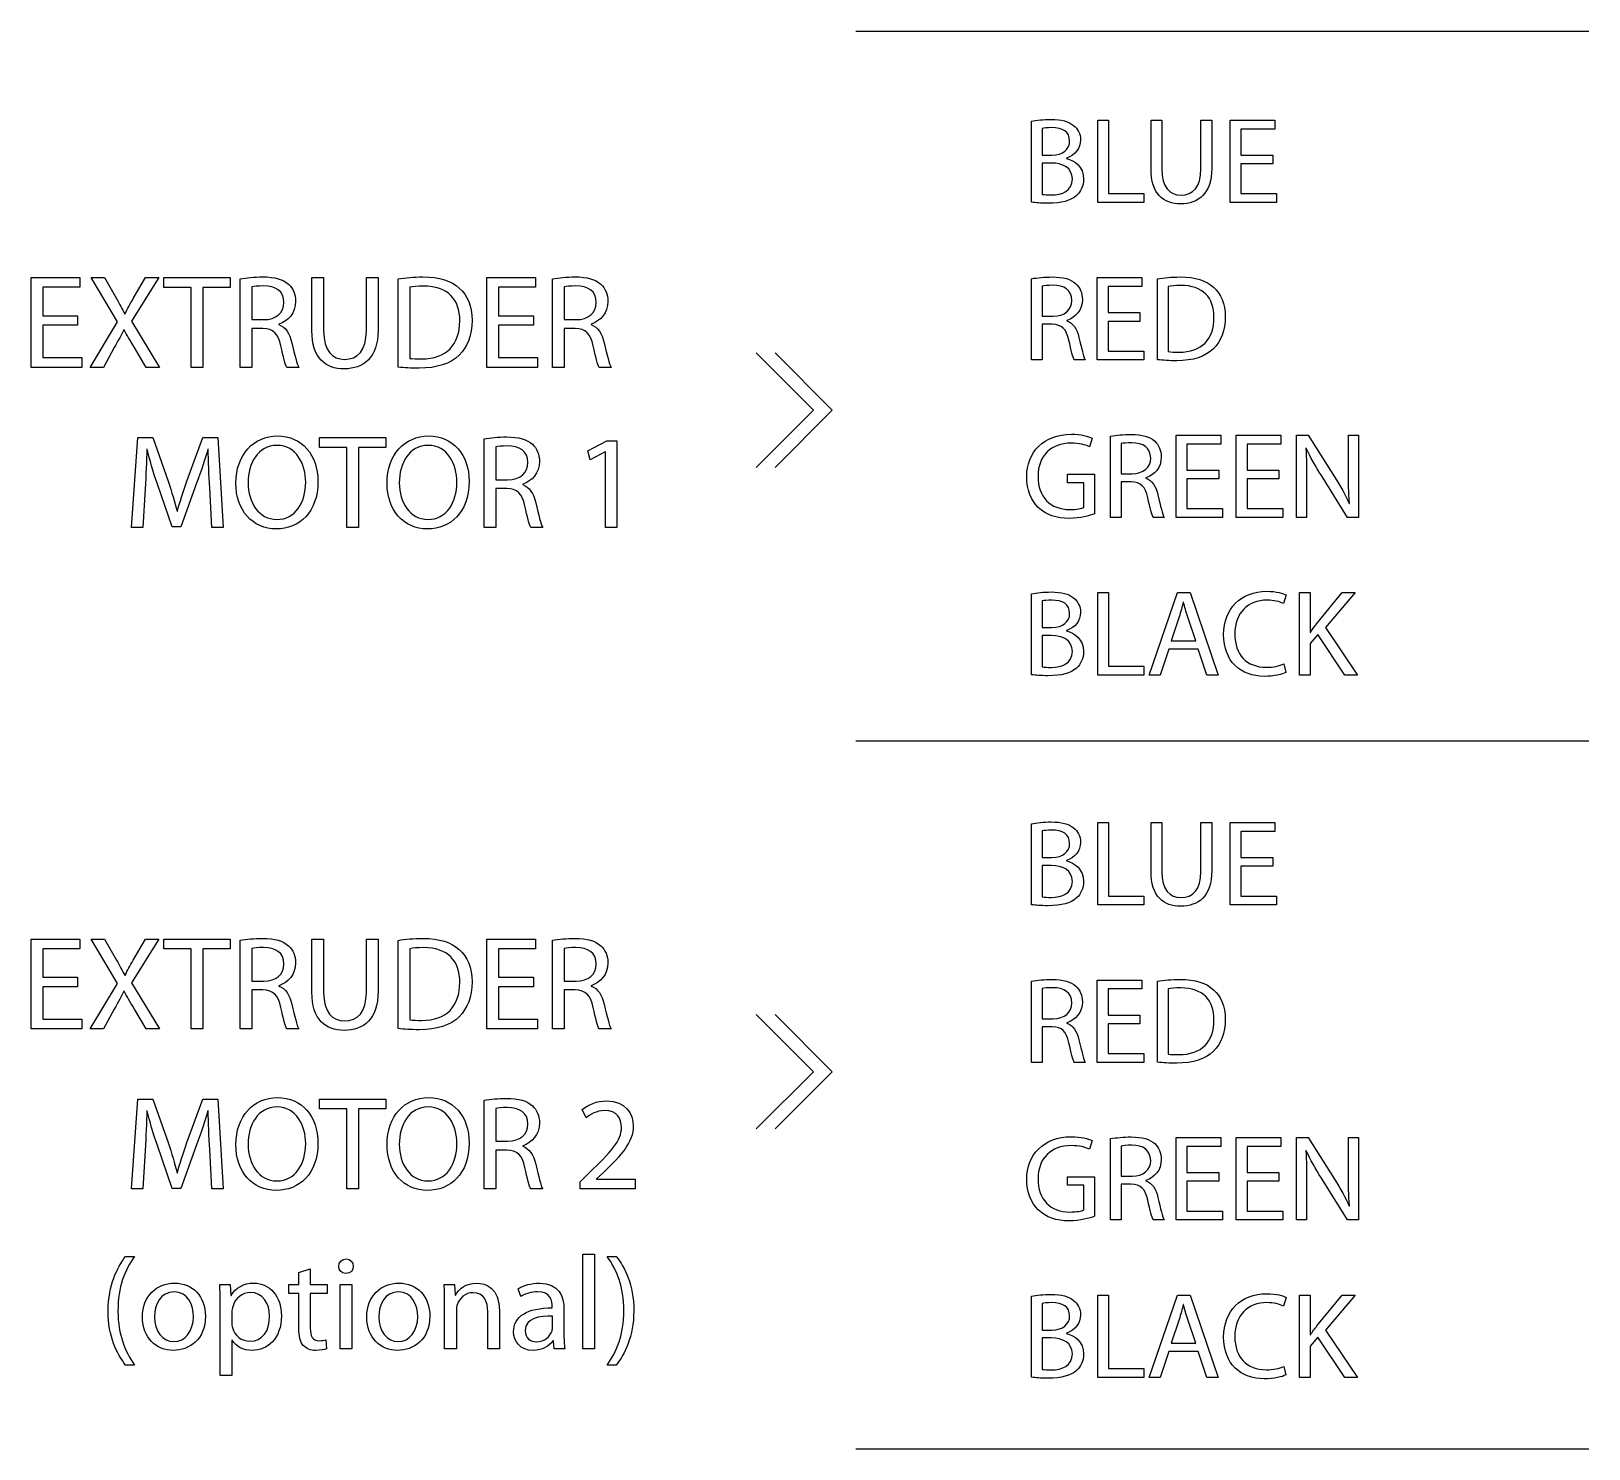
# Model space of a CAD drawing. Header units: millimetres. Extents: x -1200 to 608, y -610 to 472.
# Drawn here: x -326.63 to -277.16, y -267.86 to -222.86 of the extents above; entities that cross this region are included whole.
import ezdxf

# ---------------------------------------------------------------- set-up
doc = ezdxf.new("R2010")
doc.units = ezdxf.units.MM
doc.layers.add('TEXT', color=5, linetype='Continuous', true_color=0x0000ff)

msp = doc.modelspace()

# ---------------------------------------------------------------- linework, layer by layer
at = {"layer": 'TEXT', "color": 5, "true_color": 0x0000ff}
for points in [[(-300.445, -222.86), (-277.161, -222.86)], [(-294.857, -228.291), (-294.857, -225.721), (-294.857, -225.721)], [(-294.52, -225.946), (-294.52, -226.793), (-294.52, -226.793)], [(-292.758, -225.683), (-292.416, -225.683), (-292.416, -228.015), (-291.298, -228.015), (-291.298, -228.298), (-292.758, -228.298), (-292.758, -225.683), (-292.758, -225.683)], [(-291.066, -227.223), (-291.066, -225.683), (-290.725, -225.683), (-290.725, -225.683)], [(-290.725, -225.683), (-290.725, -227.235)], [(-289.479, -227.235), (-289.479, -225.683), (-289.137, -225.683), (-289.137, -227.212)], [(-287.201, -227.072), (-288.214, -227.072), (-288.214, -228.015), (-287.08, -228.015), (-287.08, -228.298), (-288.555, -228.298), (-288.555, -225.683), (-287.139, -225.683), (-287.139, -225.966), (-288.214, -225.966), (-288.214, -226.793), (-287.201, -226.793), (-287.201, -227.072), (-287.201, -227.072)], [(-294.52, -226.793), (-294.213, -226.793)], [(-294.24, -227.045), (-294.52, -227.045), (-294.52, -228.042), (-294.52, -228.042)], [(-293.747, -226.89), (-293.747, -226.901)], [(-325.156, -232.196), (-326.26, -232.196), (-326.26, -233.224), (-325.024, -233.224), (-325.024, -233.533), (-326.632, -233.533), (-326.632, -230.681), (-325.088, -230.681), (-325.088, -230.99), (-326.26, -230.99), (-326.26, -231.892), (-325.156, -231.892), (-325.156, -232.196), (-325.156, -232.196)], [(-323.995, -232.907), (-324.337, -233.533), (-324.76, -233.533), (-323.889, -232.09), (-324.727, -230.681), (-324.299, -230.681), (-323.923, -231.35)], [(-323.39, -231.35), (-323.004, -230.681), (-322.577, -230.681), (-323.445, -232.07), (-322.556, -233.533), (-322.984, -233.533), (-322.984, -233.533)], [(-321.553, -230.994), (-322.42, -230.994), (-322.42, -230.681), (-320.308, -230.681), (-320.308, -230.994), (-321.18, -230.994), (-321.18, -233.533), (-321.553, -233.533), (-321.553, -230.994), (-321.553, -230.994)], [(-319.275, -232.298), (-319.622, -232.298), (-319.622, -233.533), (-319.99, -233.533), (-319.99, -230.72), (-319.99, -230.72)], [(-319.622, -230.978), (-319.622, -232.018), (-319.622, -232.018)], [(-317.717, -232.361), (-317.717, -230.681), (-317.344, -230.681), (-317.344, -230.681)], [(-317.344, -230.681), (-317.344, -232.374)], [(-315.986, -232.374), (-315.986, -230.681), (-315.614, -230.681), (-315.614, -232.349)], [(-314.974, -233.525), (-314.974, -230.724), (-314.974, -230.724)], [(-314.606, -230.99), (-314.606, -233.246), (-314.606, -233.246)], [(-310.682, -232.196), (-311.786, -232.196), (-311.786, -233.224), (-310.551, -233.224), (-310.551, -233.533), (-312.159, -233.533), (-312.159, -230.681), (-310.614, -230.681), (-310.614, -230.99), (-311.786, -230.99), (-311.786, -231.892), (-310.682, -231.892), (-310.682, -232.196), (-310.682, -232.196)], [(-309.356, -232.298), (-309.703, -232.298), (-309.703, -233.533), (-310.072, -233.533), (-310.072, -230.72), (-310.072, -230.72)], [(-309.703, -230.978), (-309.703, -232.018), (-309.703, -232.018)], [(-294.202, -232.165), (-294.52, -232.165), (-294.52, -233.298), (-294.857, -233.298), (-294.857, -230.717), (-294.857, -230.717)], [(-294.52, -230.954), (-294.52, -231.909), (-294.52, -231.909)], [(-291.419, -232.072), (-292.432, -232.072), (-292.432, -233.015), (-291.298, -233.015), (-291.298, -233.298), (-292.773, -233.298), (-292.773, -230.683), (-291.357, -230.683), (-291.357, -230.966), (-292.432, -230.966), (-292.432, -231.792), (-291.419, -231.792), (-291.419, -232.072), (-291.419, -232.072)], [(-290.86, -233.29), (-290.86, -230.721), (-290.86, -230.721)], [(-290.523, -230.966), (-290.523, -233.034), (-290.523, -233.034)], [(-323.66, -231.833), (-323.648, -231.833)], [(-294.52, -231.909), (-294.174, -231.909)], [(-323.677, -232.34), (-323.686, -232.34)], [(-319.622, -232.018), (-319.246, -232.018)], [(-318.767, -232.162), (-318.767, -232.175)], [(-309.703, -232.018), (-309.326, -232.018)], [(-308.848, -232.162), (-308.848, -232.175)], [(-293.735, -232.04), (-293.735, -232.052)], [(-322.984, -233.533), (-323.352, -232.903)], [(-303.606, -233.074), (-301.789, -234.891), (-303.606, -236.708)], [(-303.005, -233.074), (-301.189, -234.891), (-303.005, -236.708)], [(-293.153, -233.298), (-293.503, -233.298)], [(-318.133, -233.533), (-318.514, -233.533)], [(-308.214, -233.533), (-308.594, -233.533)], [(-323.013, -237.391), (-323.089, -238.613), (-323.44, -238.613), (-323.241, -235.761), (-322.772, -235.761), (-322.285, -237.141)], [(-321.685, -237.141), (-321.177, -235.761), (-320.707, -235.761), (-320.529, -238.613), (-320.893, -238.613), (-320.961, -237.361), (-320.961, -237.361)], [(-316.608, -236.075), (-317.475, -236.075), (-317.475, -235.761), (-315.364, -235.761), (-315.364, -236.075), (-316.236, -236.075), (-316.236, -238.613), (-316.608, -238.613), (-316.608, -236.075), (-316.608, -236.075)], [(-311.529, -237.377), (-311.875, -237.377), (-311.875, -238.613), (-312.244, -238.613), (-312.244, -235.8), (-312.244, -235.8)], [(-308.392, -236.21), (-308.4, -236.21), (-308.878, -236.468), (-308.95, -236.185), (-308.349, -235.863), (-308.032, -235.863), (-308.032, -238.613), (-308.392, -238.613), (-308.392, -236.21), (-308.392, -236.21)], [(-292.94, -235.775), (-293.025, -236.051)], [(-291.694, -237.166), (-292.013, -237.166), (-292.013, -238.299), (-292.35, -238.299), (-292.35, -235.717), (-292.35, -235.717)], [(-292.013, -235.954), (-292.013, -236.909), (-292.013, -236.909)], [(-288.912, -237.072), (-289.925, -237.072), (-289.925, -238.015), (-288.792, -238.015), (-288.792, -238.299), (-290.267, -238.299), (-290.267, -235.683), (-288.85, -235.683), (-288.85, -235.966), (-289.925, -235.966), (-289.925, -236.793), (-288.912, -236.793), (-288.912, -237.072), (-288.912, -237.072)], [(-287.003, -237.072), (-288.016, -237.072), (-288.016, -238.015), (-286.882, -238.015), (-286.882, -238.299), (-288.357, -238.299), (-288.357, -235.683), (-286.941, -235.683), (-286.941, -235.966), (-288.016, -235.966), (-288.016, -236.793), (-287.003, -236.793), (-287.003, -237.072), (-287.003, -237.072)], [(-286.444, -238.298), (-286.444, -235.682), (-286.072, -235.682), (-285.237, -237.006)], [(-284.799, -236.777), (-284.799, -235.682), (-284.48, -235.682), (-284.48, -238.298), (-284.822, -238.298), (-285.653, -236.97)], [(-322.95, -236.13), (-322.958, -236.13)], [(-321.008, -236.13), (-321.016, -236.13)], [(-311.875, -236.058), (-311.875, -237.098), (-311.875, -237.098)], [(-286.138, -236.097), (-286.149, -236.101)], [(-293.196, -237.976), (-293.196, -237.196), (-293.723, -237.196), (-293.723, -236.924), (-292.862, -236.924), (-292.862, -238.182), (-292.862, -238.182)], [(-292.013, -236.909), (-291.667, -236.909)], [(-321.376, -237.213), (-321.879, -238.596), (-322.158, -238.596), (-322.624, -237.239)], [(-311.875, -237.098), (-311.499, -237.098)], [(-311.021, -237.242), (-311.021, -237.255)], [(-291.229, -237.041), (-291.229, -237.053)], [(-286.126, -237.18), (-286.126, -238.298), (-286.444, -238.298), (-286.444, -238.298)], [(-284.771, -237.856), (-284.76, -237.852)], [(-321.998, -238.101), (-321.989, -238.101)], [(-290.646, -238.299), (-290.996, -238.299)], [(-310.386, -238.613), (-310.767, -238.613)], [(-294.857, -243.29), (-294.857, -240.722), (-294.857, -240.722)], [(-292.758, -240.683), (-292.416, -240.683), (-292.416, -243.015), (-291.298, -243.015), (-291.298, -243.299), (-292.758, -243.299), (-292.758, -240.683), (-292.758, -240.683)], [(-290.499, -242.476), (-290.771, -243.299), (-291.12, -243.299), (-290.228, -240.683), (-289.824, -240.683), (-288.932, -243.299), (-289.293, -243.299), (-289.572, -242.476), (-290.499, -242.476), (-290.499, -242.476)], [(-286.774, -240.756), (-286.859, -241.032)], [(-286.355, -240.683), (-286.017, -240.683), (-286.017, -241.944), (-286.006, -241.944)], [(-285.8, -241.664), (-285, -240.683), (-284.581, -240.683), (-285.528, -241.793), (-284.508, -243.299), (-284.908, -243.299), (-285.765, -242.014), (-286.017, -242.301), (-286.017, -243.299), (-286.355, -243.299), (-286.355, -240.683), (-286.355, -240.683)], [(-294.52, -240.947), (-294.52, -241.793), (-294.52, -241.793)], [(-290.034, -240.981), (-290.042, -240.981)], [(-294.52, -241.793), (-294.213, -241.793)], [(-293.747, -241.89), (-293.747, -241.901)], [(-290.174, -241.455), (-290.43, -242.212), (-289.638, -242.212), (-289.638, -242.212)], [(-289.638, -242.212), (-289.898, -241.459)], [(-294.24, -242.045), (-294.52, -242.045), (-294.52, -243.042), (-294.52, -243.042)], [(-286.847, -242.945), (-286.782, -243.217), (-286.782, -243.217)], [(-300.445, -245.391), (-277.161, -245.391)], [(-294.857, -250.59), (-294.857, -248.021), (-294.857, -248.021)], [(-294.52, -248.246), (-294.52, -249.092), (-294.52, -249.092)], [(-292.758, -247.982), (-292.416, -247.982), (-292.416, -250.315), (-291.298, -250.315), (-291.298, -250.598), (-292.758, -250.598), (-292.758, -247.982), (-292.758, -247.982)], [(-291.066, -249.523), (-291.066, -247.982), (-290.725, -247.982), (-290.725, -247.982)], [(-290.725, -247.982), (-290.725, -249.535)], [(-289.479, -249.535), (-289.479, -247.982), (-289.137, -247.982), (-289.137, -249.512)], [(-287.201, -249.372), (-288.214, -249.372), (-288.214, -250.315), (-287.08, -250.315), (-287.08, -250.598), (-288.555, -250.598), (-288.555, -247.982), (-287.139, -247.982), (-287.139, -248.266), (-288.214, -248.266), (-288.214, -249.092), (-287.201, -249.092), (-287.201, -249.372), (-287.201, -249.372)], [(-294.52, -249.092), (-294.213, -249.092)], [(-293.747, -249.19), (-293.747, -249.201)], [(-294.24, -249.344), (-294.52, -249.344), (-294.52, -250.342), (-294.52, -250.342)], [(-325.156, -253.196), (-326.26, -253.196), (-326.26, -254.224), (-325.024, -254.224), (-325.024, -254.533), (-326.632, -254.533), (-326.632, -251.681), (-325.088, -251.681), (-325.088, -251.99), (-326.26, -251.99), (-326.26, -252.892), (-325.156, -252.892), (-325.156, -253.196), (-325.156, -253.196)], [(-323.995, -253.907), (-324.337, -254.533), (-324.76, -254.533), (-323.889, -253.09), (-324.727, -251.681), (-324.299, -251.681), (-323.923, -252.35)], [(-323.39, -252.35), (-323.004, -251.681), (-322.577, -251.681), (-323.445, -253.069), (-322.556, -254.533), (-322.984, -254.533), (-322.984, -254.533)], [(-321.553, -251.995), (-322.42, -251.995), (-322.42, -251.681), (-320.308, -251.681), (-320.308, -251.995), (-321.18, -251.995), (-321.18, -254.533), (-321.553, -254.533), (-321.553, -251.995), (-321.553, -251.995)], [(-319.275, -253.297), (-319.622, -253.297), (-319.622, -254.533), (-319.99, -254.533), (-319.99, -251.719), (-319.99, -251.719)], [(-317.717, -253.361), (-317.717, -251.681), (-317.344, -251.681), (-317.344, -251.681)], [(-317.344, -251.681), (-317.344, -253.374)], [(-315.986, -253.374), (-315.986, -251.681), (-315.614, -251.681), (-315.614, -253.348)], [(-314.974, -254.525), (-314.974, -251.724), (-314.974, -251.724)], [(-310.682, -253.196), (-311.786, -253.196), (-311.786, -254.224), (-310.551, -254.224), (-310.551, -254.533), (-312.159, -254.533), (-312.159, -251.681), (-310.614, -251.681), (-310.614, -251.99), (-311.786, -251.99), (-311.786, -252.892), (-310.682, -252.892), (-310.682, -253.196), (-310.682, -253.196)], [(-309.356, -253.297), (-309.703, -253.297), (-309.703, -254.533), (-310.072, -254.533), (-310.072, -251.719), (-310.072, -251.719)], [(-319.622, -251.978), (-319.622, -253.018), (-319.622, -253.018)], [(-314.606, -251.99), (-314.606, -254.246), (-314.606, -254.246)], [(-309.703, -251.978), (-309.703, -253.018), (-309.703, -253.018)], [(-323.66, -252.832), (-323.648, -252.832)], [(-319.622, -253.018), (-319.246, -253.018)], [(-318.767, -253.162), (-318.767, -253.175)], [(-309.703, -253.018), (-309.326, -253.018)], [(-308.848, -253.162), (-308.848, -253.175)], [(-294.202, -254.465), (-294.52, -254.465), (-294.52, -255.599), (-294.857, -255.599), (-294.857, -253.017), (-294.857, -253.017)], [(-294.52, -253.254), (-294.52, -254.209), (-294.52, -254.209)], [(-291.419, -254.372), (-292.432, -254.372), (-292.432, -255.315), (-291.298, -255.315), (-291.298, -255.598), (-292.773, -255.598), (-292.773, -252.982), (-291.357, -252.982), (-291.357, -253.266), (-292.432, -253.266), (-292.432, -254.092), (-291.419, -254.092), (-291.419, -254.372), (-291.419, -254.372)], [(-290.86, -255.59), (-290.86, -253.021), (-290.86, -253.021)], [(-290.523, -253.266), (-290.523, -255.334), (-290.523, -255.334)], [(-323.677, -253.34), (-323.686, -253.34)], [(-322.984, -254.533), (-323.352, -253.903)], [(-303.606, -254.074), (-301.789, -255.891), (-303.606, -257.707)], [(-303.005, -254.074), (-301.189, -255.891), (-303.005, -257.707)], [(-294.52, -254.209), (-294.174, -254.209)], [(-318.133, -254.533), (-318.514, -254.533)], [(-308.214, -254.533), (-308.594, -254.533)], [(-293.735, -254.341), (-293.735, -254.352)], [(-293.153, -255.598), (-293.503, -255.598)], [(-323.013, -258.391), (-323.089, -259.613), (-323.44, -259.613), (-323.241, -256.762), (-322.772, -256.762), (-322.285, -258.141)], [(-322.95, -257.13), (-322.958, -257.13)], [(-321.685, -258.141), (-321.177, -256.762), (-320.707, -256.762), (-320.529, -259.613), (-320.893, -259.613), (-320.961, -258.361), (-320.961, -258.361)], [(-321.008, -257.13), (-321.016, -257.13)], [(-316.608, -257.075), (-317.475, -257.075), (-317.475, -256.762), (-315.364, -256.762), (-315.364, -257.075), (-316.236, -257.075), (-316.236, -259.613), (-316.608, -259.613), (-316.608, -257.075), (-316.608, -257.075)], [(-311.529, -258.378), (-311.875, -258.378), (-311.875, -259.613), (-312.244, -259.613), (-312.244, -256.8), (-312.244, -256.8)], [(-311.875, -257.058), (-311.875, -258.098), (-311.875, -258.098)], [(-309.009, -257.358), (-309.128, -257.096)], [(-321.376, -258.213), (-321.879, -259.597), (-322.158, -259.597), (-322.624, -258.238)], [(-311.875, -258.098), (-311.499, -258.098)], [(-292.94, -258.076), (-293.025, -258.352)], [(-291.694, -259.465), (-292.013, -259.465), (-292.013, -260.599), (-292.35, -260.599), (-292.35, -258.017), (-292.35, -258.017)], [(-288.912, -259.372), (-289.925, -259.372), (-289.925, -260.315), (-288.792, -260.315), (-288.792, -260.598), (-290.267, -260.598), (-290.267, -257.983), (-288.85, -257.983), (-288.85, -258.266), (-289.925, -258.266), (-289.925, -259.092), (-288.912, -259.092), (-288.912, -259.372), (-288.912, -259.372)], [(-287.003, -259.372), (-288.016, -259.372), (-288.016, -260.315), (-286.882, -260.315), (-286.882, -260.598), (-288.357, -260.598), (-288.357, -257.983), (-286.941, -257.983), (-286.941, -258.266), (-288.016, -258.266), (-288.016, -259.092), (-287.003, -259.092), (-287.003, -259.372), (-287.003, -259.372)], [(-286.444, -260.598), (-286.444, -257.982), (-286.072, -257.982), (-285.237, -259.306)], [(-284.799, -259.077), (-284.799, -257.982), (-284.48, -257.982), (-284.48, -260.598), (-284.822, -260.598), (-285.653, -259.271)], [(-311.021, -258.243), (-311.021, -258.255)], [(-292.013, -258.254), (-292.013, -259.209), (-292.013, -259.209)], [(-286.138, -258.397), (-286.149, -258.401)], [(-321.998, -259.101), (-321.989, -259.101)], [(-308.459, -259.093), (-308.675, -259.296), (-308.675, -259.304), (-307.444, -259.304), (-307.444, -259.613), (-309.199, -259.613), (-309.199, -259.613)], [(-309.199, -259.613), (-309.199, -259.385), (-308.908, -259.101)], [(-293.196, -260.276), (-293.196, -259.496), (-293.723, -259.496), (-293.723, -259.224), (-292.862, -259.224), (-292.862, -260.482), (-292.862, -260.482)], [(-292.013, -259.209), (-291.667, -259.209)], [(-310.386, -259.613), (-310.767, -259.613)], [(-291.229, -259.341), (-291.229, -259.352)], [(-286.126, -259.48), (-286.126, -260.598), (-286.444, -260.598), (-286.444, -260.598)], [(-284.771, -260.156), (-284.76, -260.151)], [(-290.646, -260.598), (-290.996, -260.598)], [(-309.11, -261.689), (-308.738, -261.689), (-308.738, -264.693), (-309.11, -264.693), (-309.11, -261.689), (-309.11, -261.689)], [(-323.635, -261.757), (-323.348, -261.757), (-323.348, -261.757)], [(-318.132, -264.046), (-318.132, -262.929), (-318.449, -262.929), (-318.449, -262.645), (-318.132, -262.645), (-318.132, -262.265), (-317.768, -262.154), (-317.768, -262.154)], [(-317.768, -262.154), (-317.768, -262.645), (-317.235, -262.645), (-317.235, -262.929), (-317.768, -262.929), (-317.768, -264.033)], [(-308.336, -261.757), (-308.048, -261.757)], [(-320.642, -262.645), (-320.312, -262.645), (-320.29, -262.997), (-320.282, -262.997)], [(-316.815, -262.645), (-316.443, -262.645), (-316.443, -264.693), (-316.815, -264.693), (-316.815, -262.645), (-316.815, -262.645)], [(-313.517, -262.645), (-313.188, -262.645), (-313.166, -262.983), (-313.158, -262.983)], [(-311.083, -263.03), (-311.168, -262.781)], [(-294.857, -265.59), (-294.857, -263.021), (-294.857, -263.021)], [(-292.758, -262.982), (-292.416, -262.982), (-292.416, -265.315), (-291.298, -265.315), (-291.298, -265.598), (-292.758, -265.598), (-292.758, -262.982), (-292.758, -262.982)], [(-290.499, -264.775), (-290.771, -265.598), (-291.12, -265.598), (-290.228, -262.982), (-289.824, -262.982), (-288.932, -265.598), (-289.293, -265.598), (-289.572, -264.775), (-290.499, -264.775), (-290.499, -264.775)], [(-286.774, -263.056), (-286.859, -263.332)], [(-286.355, -262.982), (-286.017, -262.982), (-286.017, -264.244), (-286.006, -264.244)], [(-285.8, -263.964), (-285, -262.982), (-284.581, -262.982), (-285.528, -264.092), (-284.508, -265.598), (-284.908, -265.598), (-285.765, -264.314), (-286.017, -264.601), (-286.017, -265.598), (-286.355, -265.598), (-286.355, -262.982), (-286.355, -262.982)], [(-320.248, -264.418), (-320.257, -264.418), (-320.257, -265.531), (-320.625, -265.531), (-320.625, -263.314), (-320.625, -263.314)], [(-320.257, -263.504), (-320.257, -263.86), (-320.257, -263.86)], [(-313.128, -263.462), (-313.128, -264.693), (-313.501, -264.693), (-313.501, -263.199), (-313.501, -263.199)], [(-311.757, -263.474), (-311.757, -264.693), (-312.13, -264.693), (-312.13, -263.512)], [(-310.08, -263.39), (-310.08, -263.348)], [(-310.072, -264.003), (-310.072, -263.648), (-310.072, -263.648)], [(-309.712, -263.437), (-309.712, -264.202), (-309.712, -264.202)], [(-294.52, -263.246), (-294.52, -264.092), (-294.52, -264.092)], [(-290.034, -263.281), (-290.042, -263.281)], [(-294.52, -264.092), (-294.213, -264.092)], [(-290.174, -263.755), (-290.43, -264.511), (-289.638, -264.511), (-289.638, -264.511)], [(-289.638, -264.511), (-289.898, -263.759)], [(-317.273, -264.405), (-317.256, -264.689)], [(-309.683, -264.693), (-310.017, -264.693), (-310.047, -264.435), (-310.06, -264.435)], [(-294.24, -264.345), (-294.52, -264.345), (-294.52, -265.342), (-294.52, -265.342)], [(-293.747, -264.189), (-293.747, -264.201)], [(-323.348, -265.205), (-323.635, -265.205)], [(-308.048, -265.205), (-308.336, -265.205), (-308.336, -265.205)], [(-286.847, -265.245), (-286.782, -265.517), (-286.782, -265.517)], [(-300.445, -267.864), (-277.161, -267.864)]]:
    msp.add_lwpolyline(points, dxfattribs=at)
for points in [[(-294.857, -225.721), (-294.71, -225.686), (-294.473, -225.663), (-294.24, -225.663)], [(-294.221, -225.923), (-294.376, -225.923), (-294.465, -225.935), (-294.52, -225.946)], [(-294.24, -225.663), (-293.902, -225.663), (-293.685, -225.721), (-293.526, -225.853)], [(-293.65, -226.35), (-293.65, -226.047), (-293.879, -225.923), (-294.221, -225.923)], [(-293.526, -225.853), (-293.39, -225.955), (-293.305, -226.109), (-293.305, -226.315)], [(-294.213, -226.793), (-293.86, -226.793), (-293.65, -226.602), (-293.65, -226.35)], [(-293.305, -226.315), (-293.305, -226.572), (-293.475, -226.793), (-293.747, -226.89)], [(-293.565, -227.55), (-293.565, -227.196), (-293.871, -227.045), (-294.24, -227.045)], [(-293.747, -226.901), (-293.499, -226.959), (-293.208, -227.165), (-293.208, -227.553)], [(-294.236, -228.058), (-293.887, -228.058), (-293.565, -227.93), (-293.565, -227.55)], [(-293.208, -227.553), (-293.208, -227.778), (-293.297, -227.953), (-293.433, -228.077)], [(-290.127, -228.341), (-290.662, -228.341), (-291.066, -228.038), (-291.066, -227.223)], [(-290.725, -227.235), (-290.725, -227.817), (-290.465, -228.066), (-290.115, -228.066)], [(-289.137, -227.212), (-289.137, -228.015), (-289.56, -228.341), (-290.127, -228.341)], [(-290.115, -228.066), (-289.731, -228.066), (-289.479, -227.809), (-289.479, -227.235)], [(-294.52, -228.042), (-294.45, -228.054), (-294.357, -228.058), (-294.236, -228.058)], [(-294.333, -228.322), (-294.566, -228.322), (-294.745, -228.307), (-294.857, -228.291)], [(-293.433, -228.077), (-293.612, -228.244), (-293.907, -228.322), (-294.333, -228.322)], [(-319.99, -230.72), (-319.804, -230.686), (-319.533, -230.66), (-319.284, -230.66)], [(-319.258, -230.948), (-319.436, -230.948), (-319.559, -230.961), (-319.622, -230.978)], [(-319.284, -230.66), (-318.89, -230.66), (-318.632, -230.736), (-318.459, -230.893)], [(-318.602, -231.477), (-318.602, -231.109), (-318.869, -230.948), (-319.258, -230.948)], [(-318.459, -230.893), (-318.319, -231.02), (-318.234, -231.215), (-318.234, -231.439)], [(-314.974, -230.724), (-314.75, -230.686), (-314.483, -230.66), (-314.191, -230.66)], [(-314.174, -230.952), (-314.365, -230.952), (-314.508, -230.969), (-314.606, -230.99)], [(-314.191, -230.66), (-313.662, -230.66), (-313.285, -230.787), (-313.036, -231.016)], [(-313.019, -232.052), (-313.015, -231.379), (-313.396, -230.952), (-314.174, -230.952)], [(-313.036, -231.016), (-312.778, -231.248), (-312.63, -231.579), (-312.63, -232.04)], [(-310.072, -230.72), (-309.885, -230.686), (-309.614, -230.66), (-309.365, -230.66)], [(-309.34, -230.948), (-309.517, -230.948), (-309.64, -230.961), (-309.703, -230.978)], [(-309.365, -230.66), (-308.972, -230.66), (-308.713, -230.736), (-308.54, -230.893)], [(-308.683, -231.477), (-308.683, -231.109), (-308.95, -230.948), (-309.34, -230.948)], [(-308.54, -230.893), (-308.4, -231.02), (-308.315, -231.215), (-308.315, -231.439)], [(-294.857, -230.717), (-294.687, -230.686), (-294.438, -230.663), (-294.209, -230.663)], [(-294.186, -230.927), (-294.349, -230.927), (-294.461, -230.939), (-294.52, -230.954)], [(-294.209, -230.663), (-293.848, -230.663), (-293.612, -230.733), (-293.453, -230.876)], [(-293.584, -231.412), (-293.584, -231.074), (-293.829, -230.927), (-294.186, -230.927)], [(-293.453, -230.876), (-293.324, -230.993), (-293.247, -231.171), (-293.247, -231.377)], [(-290.86, -230.721), (-290.655, -230.686), (-290.41, -230.663), (-290.142, -230.663)], [(-290.127, -230.931), (-290.302, -230.931), (-290.433, -230.947), (-290.523, -230.966)], [(-290.142, -230.663), (-289.657, -230.663), (-289.312, -230.78), (-289.083, -230.989)], [(-289.067, -231.94), (-289.063, -231.323), (-289.413, -230.931), (-290.127, -230.931)], [(-289.083, -230.989), (-288.846, -231.203), (-288.71, -231.505), (-288.71, -231.928)], [(-323.923, -231.35), (-323.817, -231.536), (-323.736, -231.68), (-323.66, -231.833)], [(-323.648, -231.833), (-323.567, -231.664), (-323.495, -231.532), (-323.39, -231.35)], [(-319.246, -232.018), (-318.852, -232.018), (-318.602, -231.803), (-318.602, -231.477)], [(-318.234, -231.439), (-318.234, -231.811), (-318.471, -232.061), (-318.767, -232.162)], [(-309.326, -232.018), (-308.933, -232.018), (-308.683, -231.803), (-308.683, -231.477)], [(-308.315, -231.439), (-308.315, -231.811), (-308.553, -232.061), (-308.848, -232.162)], [(-294.174, -231.909), (-293.813, -231.909), (-293.584, -231.711), (-293.584, -231.412)], [(-293.247, -231.377), (-293.247, -231.718), (-293.464, -231.948), (-293.735, -232.04)], [(-290.181, -233.05), (-289.455, -233.05), (-289.067, -232.646), (-289.067, -231.94)], [(-288.71, -231.928), (-288.71, -232.355), (-288.846, -232.704), (-289.087, -232.945)], [(-323.686, -232.34), (-323.766, -232.505), (-323.85, -232.658), (-323.995, -232.907)], [(-323.352, -232.903), (-323.5, -232.662), (-323.589, -232.505), (-323.677, -232.34)], [(-318.7, -232.852), (-318.784, -232.459), (-318.941, -232.311), (-319.275, -232.298)], [(-318.767, -232.175), (-318.552, -232.251), (-318.42, -232.454), (-318.353, -232.751)], [(-316.693, -233.58), (-317.277, -233.58), (-317.717, -233.25), (-317.717, -232.361)], [(-317.344, -232.374), (-317.344, -233.009), (-317.061, -233.279), (-316.68, -233.279)], [(-315.614, -232.349), (-315.614, -233.224), (-316.075, -233.58), (-316.693, -233.58)], [(-316.68, -233.279), (-316.261, -233.279), (-315.986, -233), (-315.986, -232.374)], [(-314.233, -233.262), (-313.442, -233.262), (-313.019, -232.822), (-313.019, -232.052)], [(-312.63, -232.04), (-312.63, -232.505), (-312.778, -232.886), (-313.04, -233.148)], [(-308.781, -232.852), (-308.865, -232.459), (-309.022, -232.311), (-309.356, -232.298)], [(-308.848, -232.175), (-308.633, -232.251), (-308.502, -232.454), (-308.434, -232.751)], [(-293.674, -232.673), (-293.751, -232.312), (-293.895, -232.176), (-294.202, -232.165)], [(-293.735, -232.052), (-293.537, -232.122), (-293.417, -232.308), (-293.355, -232.58)], [(-318.514, -233.533), (-318.56, -233.449), (-318.624, -233.207), (-318.7, -232.852)], [(-318.353, -232.751), (-318.26, -233.148), (-318.192, -233.423), (-318.133, -233.533)], [(-308.594, -233.533), (-308.641, -233.449), (-308.705, -233.207), (-308.781, -232.852)], [(-308.434, -232.751), (-308.341, -233.148), (-308.273, -233.423), (-308.214, -233.533)], [(-293.503, -233.298), (-293.545, -233.22), (-293.604, -232.999), (-293.674, -232.673)], [(-293.355, -232.58), (-293.27, -232.945), (-293.208, -233.197), (-293.153, -233.298)], [(-289.087, -232.945), (-289.335, -233.19), (-289.739, -233.322), (-290.247, -233.322)], [(-314.606, -233.246), (-314.513, -233.259), (-314.377, -233.262), (-314.233, -233.262)], [(-313.04, -233.148), (-313.311, -233.415), (-313.751, -233.559), (-314.305, -233.559)], [(-290.247, -233.322), (-290.492, -233.322), (-290.69, -233.31), (-290.86, -233.29)], [(-290.523, -233.034), (-290.437, -233.046), (-290.313, -233.05), (-290.181, -233.05)], [(-314.305, -233.559), (-314.572, -233.559), (-314.787, -233.546), (-314.974, -233.525)], [(-320.13, -237.209), (-320.13, -236.303), (-319.572, -235.711), (-318.81, -235.711)], [(-318.81, -235.711), (-318.027, -235.711), (-317.524, -236.308), (-317.524, -237.158)], [(-315.329, -237.209), (-315.329, -236.303), (-314.771, -235.711), (-314.009, -235.711)], [(-314.009, -235.711), (-313.226, -235.711), (-312.723, -236.308), (-312.723, -237.158)], [(-312.244, -235.8), (-312.057, -235.766), (-311.786, -235.74), (-311.537, -235.74)], [(-311.537, -235.74), (-311.143, -235.74), (-310.885, -235.816), (-310.712, -235.973)], [(-310.712, -235.973), (-310.573, -236.1), (-310.488, -236.295), (-310.488, -236.519)], [(-295.012, -237.006), (-295.012, -236.226), (-294.473, -235.655), (-293.596, -235.655)], [(-293.604, -235.939), (-294.24, -235.939), (-294.655, -236.334), (-294.655, -236.99)], [(-293.025, -236.051), (-293.165, -235.985), (-293.34, -235.939), (-293.604, -235.939)], [(-293.596, -235.655), (-293.293, -235.655), (-293.053, -235.721), (-292.94, -235.775)], [(-292.35, -235.717), (-292.179, -235.686), (-291.931, -235.663), (-291.702, -235.663)], [(-291.679, -235.927), (-291.842, -235.927), (-291.954, -235.939), (-292.013, -235.954)], [(-291.702, -235.663), (-291.341, -235.663), (-291.104, -235.733), (-290.945, -235.877)], [(-291.077, -236.412), (-291.077, -236.075), (-291.321, -235.927), (-291.679, -235.927)], [(-290.945, -235.877), (-290.817, -235.993), (-290.74, -236.171), (-290.74, -236.377)], [(-322.958, -236.13), (-322.967, -236.485), (-322.988, -236.959), (-323.013, -237.391)], [(-322.624, -237.239), (-322.759, -236.832), (-322.869, -236.468), (-322.95, -236.13)], [(-321.016, -236.13), (-321.117, -236.46), (-321.232, -236.819), (-321.376, -237.213)], [(-320.961, -237.361), (-320.982, -236.963), (-321.008, -236.481), (-321.008, -236.13)], [(-318.823, -236.011), (-319.436, -236.011), (-319.741, -236.578), (-319.741, -237.2)], [(-317.913, -237.175), (-317.913, -236.604), (-318.209, -236.011), (-318.823, -236.011)], [(-314.022, -236.011), (-314.635, -236.011), (-314.94, -236.578), (-314.94, -237.2)], [(-313.113, -237.175), (-313.113, -236.604), (-313.408, -236.011), (-314.022, -236.011)], [(-311.512, -236.028), (-311.689, -236.028), (-311.812, -236.041), (-311.875, -236.058)], [(-310.856, -236.557), (-310.856, -236.189), (-311.122, -236.028), (-311.512, -236.028)], [(-291.667, -236.909), (-291.306, -236.909), (-291.077, -236.711), (-291.077, -236.412)], [(-290.74, -236.377), (-290.74, -236.719), (-290.957, -236.948), (-291.229, -237.041)], [(-286.149, -236.101), (-286.13, -236.431), (-286.126, -236.745), (-286.126, -237.18)], [(-285.653, -236.97), (-285.835, -236.679), (-286.01, -236.381), (-286.138, -236.097)], [(-311.499, -237.098), (-311.105, -237.098), (-310.856, -236.883), (-310.856, -236.557)], [(-310.488, -236.519), (-310.488, -236.891), (-310.725, -237.14), (-311.021, -237.242)], [(-284.76, -237.852), (-284.791, -237.503), (-284.799, -237.185), (-284.799, -236.777)], [(-322.285, -237.141), (-322.167, -237.492), (-322.074, -237.805), (-321.998, -238.101)], [(-321.989, -238.101), (-321.913, -237.814), (-321.811, -237.501), (-321.685, -237.141)], [(-318.848, -238.66), (-319.605, -238.66), (-320.13, -238.072), (-320.13, -237.209)], [(-319.741, -237.2), (-319.741, -237.814), (-319.411, -238.36), (-318.827, -238.36)], [(-317.524, -237.158), (-317.524, -238.135), (-318.12, -238.66), (-318.848, -238.66)], [(-318.827, -238.36), (-318.243, -238.36), (-317.913, -237.822), (-317.913, -237.175)], [(-314.047, -238.66), (-314.805, -238.66), (-315.329, -238.072), (-315.329, -237.209)], [(-314.94, -237.2), (-314.94, -237.814), (-314.61, -238.36), (-314.026, -238.36)], [(-312.723, -237.158), (-312.723, -238.135), (-313.32, -238.66), (-314.047, -238.66)], [(-314.026, -238.36), (-313.442, -238.36), (-313.113, -237.822), (-313.113, -237.175)], [(-310.953, -237.932), (-311.037, -237.538), (-311.194, -237.39), (-311.529, -237.377)], [(-311.021, -237.255), (-310.805, -237.331), (-310.674, -237.534), (-310.606, -237.831)], [(-294.647, -237.98), (-294.873, -237.762), (-295.012, -237.413), (-295.012, -237.006)], [(-294.655, -236.99), (-294.655, -237.654), (-294.259, -238.046), (-293.646, -238.046)], [(-291.167, -237.674), (-291.244, -237.313), (-291.388, -237.177), (-291.694, -237.166)], [(-291.229, -237.053), (-291.031, -237.123), (-290.91, -237.309), (-290.848, -237.581)], [(-285.237, -237.006), (-285.047, -237.313), (-284.892, -237.588), (-284.771, -237.856)], [(-310.767, -238.613), (-310.813, -238.528), (-310.877, -238.287), (-310.953, -237.932)], [(-310.606, -237.831), (-310.513, -238.228), (-310.445, -238.503), (-310.386, -238.613)], [(-290.996, -238.299), (-291.038, -238.221), (-291.097, -238), (-291.167, -237.674)], [(-290.848, -237.581), (-290.763, -237.946), (-290.701, -238.198), (-290.646, -238.299)], [(-293.67, -238.325), (-294.066, -238.325), (-294.392, -238.225), (-294.647, -237.98)], [(-292.862, -238.182), (-293.014, -238.24), (-293.316, -238.325), (-293.67, -238.325)], [(-293.646, -238.046), (-293.425, -238.046), (-293.273, -238.015), (-293.196, -237.976)], [(-294.857, -240.722), (-294.71, -240.686), (-294.473, -240.663), (-294.24, -240.663)], [(-294.24, -240.663), (-293.902, -240.663), (-293.685, -240.722), (-293.526, -240.853)], [(-293.526, -240.853), (-293.39, -240.954), (-293.305, -241.11), (-293.305, -241.315)], [(-288.761, -242.014), (-288.761, -241.191), (-288.206, -240.64), (-287.395, -240.64)], [(-287.395, -240.64), (-287.073, -240.64), (-286.863, -240.71), (-286.774, -240.756)], [(-294.221, -240.923), (-294.376, -240.923), (-294.465, -240.935), (-294.52, -240.947)], [(-293.65, -241.35), (-293.65, -241.047), (-293.879, -240.923), (-294.221, -240.923)], [(-294.213, -241.793), (-293.86, -241.793), (-293.65, -241.602), (-293.65, -241.35)], [(-293.305, -241.315), (-293.305, -241.571), (-293.475, -241.793), (-293.747, -241.89)], [(-290.042, -240.981), (-290.08, -241.133), (-290.119, -241.296), (-290.174, -241.455)], [(-289.898, -241.459), (-289.956, -241.288), (-289.995, -241.133), (-290.034, -240.981)], [(-287.383, -240.923), (-287.996, -240.923), (-288.404, -241.315), (-288.404, -242.002)], [(-286.859, -241.032), (-286.984, -240.97), (-287.166, -240.923), (-287.383, -240.923)], [(-293.747, -241.901), (-293.499, -241.959), (-293.208, -242.165), (-293.208, -242.553)], [(-286.006, -241.944), (-285.936, -241.843), (-285.866, -241.75), (-285.8, -241.664)], [(-293.565, -242.55), (-293.565, -242.196), (-293.871, -242.045), (-294.24, -242.045)], [(-287.472, -243.341), (-288.21, -243.341), (-288.761, -242.875), (-288.761, -242.014)], [(-288.404, -242.002), (-288.404, -242.646), (-288.035, -243.054), (-287.402, -243.054)], [(-294.236, -243.058), (-293.887, -243.058), (-293.565, -242.93), (-293.565, -242.55)], [(-293.208, -242.553), (-293.208, -242.779), (-293.297, -242.953), (-293.433, -243.077)], [(-294.333, -243.322), (-294.566, -243.322), (-294.745, -243.306), (-294.857, -243.29)], [(-294.52, -243.042), (-294.45, -243.054), (-294.357, -243.058), (-294.236, -243.058)], [(-293.433, -243.077), (-293.612, -243.244), (-293.907, -243.322), (-294.333, -243.322)], [(-286.782, -243.217), (-286.902, -243.279), (-287.154, -243.341), (-287.472, -243.341)], [(-287.402, -243.054), (-287.193, -243.054), (-286.984, -243.011), (-286.847, -242.945)], [(-294.857, -248.021), (-294.71, -247.986), (-294.473, -247.963), (-294.24, -247.963)], [(-294.221, -248.223), (-294.376, -248.223), (-294.465, -248.235), (-294.52, -248.246)], [(-294.24, -247.963), (-293.902, -247.963), (-293.685, -248.021), (-293.526, -248.153)], [(-293.65, -248.65), (-293.65, -248.347), (-293.879, -248.223), (-294.221, -248.223)], [(-293.526, -248.153), (-293.39, -248.254), (-293.305, -248.409), (-293.305, -248.615)], [(-294.213, -249.092), (-293.86, -249.092), (-293.65, -248.902), (-293.65, -248.65)], [(-293.305, -248.615), (-293.305, -248.871), (-293.475, -249.092), (-293.747, -249.19)], [(-293.747, -249.201), (-293.499, -249.259), (-293.208, -249.465), (-293.208, -249.853)], [(-293.565, -249.849), (-293.565, -249.496), (-293.871, -249.344), (-294.24, -249.344)], [(-290.127, -250.641), (-290.662, -250.641), (-291.066, -250.338), (-291.066, -249.523)], [(-290.725, -249.535), (-290.725, -250.117), (-290.465, -250.365), (-290.115, -250.365)], [(-289.137, -249.512), (-289.137, -250.315), (-289.56, -250.641), (-290.127, -250.641)], [(-290.115, -250.365), (-289.731, -250.365), (-289.479, -250.109), (-289.479, -249.535)], [(-294.236, -250.358), (-293.887, -250.358), (-293.565, -250.23), (-293.565, -249.849)], [(-293.208, -249.853), (-293.208, -250.078), (-293.297, -250.253), (-293.433, -250.377)], [(-294.333, -250.622), (-294.566, -250.622), (-294.745, -250.606), (-294.857, -250.59)], [(-294.52, -250.342), (-294.45, -250.354), (-294.357, -250.358), (-294.236, -250.358)], [(-293.433, -250.377), (-293.612, -250.544), (-293.907, -250.622), (-294.333, -250.622)], [(-319.99, -251.719), (-319.804, -251.685), (-319.533, -251.66), (-319.284, -251.66)], [(-319.284, -251.66), (-318.89, -251.66), (-318.632, -251.736), (-318.459, -251.893)], [(-314.974, -251.724), (-314.75, -251.686), (-314.483, -251.66), (-314.191, -251.66)], [(-314.191, -251.66), (-313.662, -251.66), (-313.285, -251.787), (-313.036, -252.016)], [(-310.072, -251.719), (-309.885, -251.685), (-309.614, -251.66), (-309.365, -251.66)], [(-309.365, -251.66), (-308.972, -251.66), (-308.713, -251.736), (-308.54, -251.893)], [(-319.258, -251.948), (-319.436, -251.948), (-319.559, -251.961), (-319.622, -251.978)], [(-318.602, -252.477), (-318.602, -252.109), (-318.869, -251.948), (-319.258, -251.948)], [(-318.459, -251.893), (-318.319, -252.02), (-318.234, -252.214), (-318.234, -252.439)], [(-314.174, -251.952), (-314.365, -251.952), (-314.508, -251.969), (-314.606, -251.99)], [(-313.019, -253.053), (-313.015, -252.38), (-313.396, -251.952), (-314.174, -251.952)], [(-313.036, -252.016), (-312.778, -252.249), (-312.63, -252.578), (-312.63, -253.04)], [(-309.34, -251.948), (-309.517, -251.948), (-309.64, -251.961), (-309.703, -251.978)], [(-308.683, -252.477), (-308.683, -252.109), (-308.95, -251.948), (-309.34, -251.948)], [(-308.54, -251.893), (-308.4, -252.02), (-308.315, -252.214), (-308.315, -252.439)], [(-323.923, -252.35), (-323.817, -252.536), (-323.736, -252.68), (-323.66, -252.832)], [(-323.648, -252.832), (-323.567, -252.663), (-323.495, -252.532), (-323.39, -252.35)], [(-319.246, -253.018), (-318.852, -253.018), (-318.602, -252.803), (-318.602, -252.477)], [(-318.234, -252.439), (-318.234, -252.811), (-318.471, -253.06), (-318.767, -253.162)], [(-309.326, -253.018), (-308.933, -253.018), (-308.683, -252.803), (-308.683, -252.477)], [(-308.315, -252.439), (-308.315, -252.811), (-308.553, -253.06), (-308.848, -253.162)], [(-318.767, -253.175), (-318.552, -253.251), (-318.42, -253.454), (-318.353, -253.75)], [(-314.233, -254.263), (-313.442, -254.263), (-313.019, -253.823), (-313.019, -253.053)], [(-312.63, -253.04), (-312.63, -253.505), (-312.778, -253.886), (-313.04, -254.148)], [(-308.848, -253.175), (-308.633, -253.251), (-308.502, -253.454), (-308.434, -253.75)], [(-294.857, -253.017), (-294.687, -252.986), (-294.438, -252.963), (-294.209, -252.963)], [(-294.186, -253.227), (-294.349, -253.227), (-294.461, -253.238), (-294.52, -253.254)], [(-294.209, -252.963), (-293.848, -252.963), (-293.612, -253.032), (-293.453, -253.176)], [(-293.584, -253.712), (-293.584, -253.374), (-293.829, -253.227), (-294.186, -253.227)], [(-293.453, -253.176), (-293.324, -253.293), (-293.247, -253.471), (-293.247, -253.677)], [(-290.86, -253.021), (-290.655, -252.986), (-290.41, -252.963), (-290.142, -252.963)], [(-290.127, -253.231), (-290.302, -253.231), (-290.433, -253.246), (-290.523, -253.266)], [(-290.142, -252.963), (-289.657, -252.963), (-289.312, -253.079), (-289.083, -253.289)], [(-289.067, -254.24), (-289.063, -253.623), (-289.413, -253.231), (-290.127, -253.231)], [(-289.083, -253.289), (-288.846, -253.502), (-288.71, -253.805), (-288.71, -254.228)], [(-323.686, -253.34), (-323.766, -253.505), (-323.85, -253.658), (-323.995, -253.907)], [(-323.352, -253.903), (-323.5, -253.662), (-323.589, -253.505), (-323.677, -253.34)], [(-318.7, -253.852), (-318.784, -253.458), (-318.941, -253.31), (-319.275, -253.297)], [(-318.353, -253.75), (-318.26, -254.148), (-318.192, -254.423), (-318.133, -254.533)], [(-316.693, -254.58), (-317.277, -254.58), (-317.717, -254.25), (-317.717, -253.361)], [(-317.344, -253.374), (-317.344, -254.009), (-317.061, -254.279), (-316.68, -254.279)], [(-315.614, -253.348), (-315.614, -254.224), (-316.075, -254.58), (-316.693, -254.58)], [(-316.68, -254.279), (-316.261, -254.279), (-315.986, -254), (-315.986, -253.374)], [(-308.781, -253.852), (-308.865, -253.458), (-309.022, -253.31), (-309.356, -253.297)], [(-308.434, -253.75), (-308.341, -254.148), (-308.273, -254.423), (-308.214, -254.533)], [(-294.174, -254.209), (-293.813, -254.209), (-293.584, -254.01), (-293.584, -253.712)], [(-293.247, -253.677), (-293.247, -254.018), (-293.464, -254.248), (-293.735, -254.341)], [(-318.514, -254.533), (-318.56, -254.448), (-318.624, -254.207), (-318.7, -253.852)], [(-314.606, -254.246), (-314.513, -254.258), (-314.377, -254.263), (-314.233, -254.263)], [(-313.04, -254.148), (-313.311, -254.415), (-313.751, -254.559), (-314.305, -254.559)], [(-308.594, -254.533), (-308.641, -254.448), (-308.705, -254.207), (-308.781, -253.852)], [(-290.181, -255.349), (-289.455, -255.349), (-289.067, -254.946), (-289.067, -254.24)], [(-288.71, -254.228), (-288.71, -254.655), (-288.846, -255.004), (-289.087, -255.245)], [(-314.305, -254.559), (-314.572, -254.559), (-314.787, -254.546), (-314.974, -254.525)], [(-293.674, -254.973), (-293.751, -254.613), (-293.895, -254.477), (-294.202, -254.465)], [(-293.735, -254.352), (-293.537, -254.422), (-293.417, -254.608), (-293.355, -254.88)], [(-293.503, -255.598), (-293.545, -255.521), (-293.604, -255.299), (-293.674, -254.973)], [(-293.355, -254.88), (-293.27, -255.245), (-293.208, -255.497), (-293.153, -255.598)], [(-289.087, -255.245), (-289.335, -255.49), (-289.739, -255.621), (-290.247, -255.621)], [(-290.247, -255.621), (-290.492, -255.621), (-290.69, -255.61), (-290.86, -255.59)], [(-290.523, -255.334), (-290.437, -255.346), (-290.313, -255.349), (-290.181, -255.349)], [(-320.13, -258.208), (-320.13, -257.303), (-319.572, -256.71), (-318.81, -256.71)], [(-318.81, -256.71), (-318.027, -256.711), (-317.524, -257.308), (-317.524, -258.158)], [(-315.329, -258.208), (-315.329, -257.303), (-314.771, -256.71), (-314.009, -256.71)], [(-314.009, -256.71), (-313.226, -256.711), (-312.723, -257.308), (-312.723, -258.158)], [(-312.244, -256.8), (-312.057, -256.766), (-311.786, -256.74), (-311.537, -256.74)], [(-311.537, -256.74), (-311.143, -256.74), (-310.885, -256.817), (-310.712, -256.973)], [(-322.958, -257.13), (-322.967, -257.485), (-322.988, -257.959), (-323.013, -258.391)], [(-322.624, -258.238), (-322.759, -257.832), (-322.869, -257.468), (-322.95, -257.13)], [(-321.016, -257.13), (-321.117, -257.46), (-321.232, -257.82), (-321.376, -258.213)], [(-320.961, -258.361), (-320.982, -257.963), (-321.008, -257.481), (-321.008, -257.13)], [(-318.823, -257.011), (-319.436, -257.011), (-319.741, -257.578), (-319.741, -258.2)], [(-317.913, -258.175), (-317.913, -257.603), (-318.209, -257.011), (-318.823, -257.011)], [(-314.022, -257.011), (-314.635, -257.011), (-314.94, -257.578), (-314.94, -258.2)], [(-313.113, -258.175), (-313.113, -257.603), (-313.408, -257.011), (-314.022, -257.011)], [(-311.512, -257.028), (-311.689, -257.028), (-311.812, -257.041), (-311.875, -257.058)], [(-310.856, -257.557), (-310.856, -257.189), (-311.122, -257.028), (-311.512, -257.028)], [(-310.712, -256.973), (-310.573, -257.1), (-310.488, -257.295), (-310.488, -257.519)], [(-309.128, -257.096), (-308.942, -256.939), (-308.667, -256.817), (-308.354, -256.817)], [(-308.426, -257.126), (-308.675, -257.126), (-308.882, -257.252), (-309.009, -257.358)], [(-307.884, -257.663), (-307.884, -257.384), (-308.015, -257.126), (-308.426, -257.126)], [(-308.354, -256.817), (-307.761, -256.817), (-307.511, -257.223), (-307.511, -257.616)], [(-311.499, -258.098), (-311.105, -258.098), (-310.856, -257.882), (-310.856, -257.557)], [(-310.488, -257.519), (-310.488, -257.892), (-310.725, -258.141), (-311.021, -258.243)], [(-308.908, -259.101), (-308.205, -258.433), (-307.884, -258.077), (-307.884, -257.663)], [(-307.511, -257.616), (-307.511, -258.124), (-307.88, -258.534), (-308.459, -259.093)], [(-322.285, -258.141), (-322.167, -258.492), (-322.074, -258.805), (-321.998, -259.101)], [(-321.989, -259.101), (-321.913, -258.814), (-321.811, -258.5), (-321.685, -258.141)], [(-318.848, -259.66), (-319.605, -259.66), (-320.13, -259.072), (-320.13, -258.208)], [(-319.741, -258.2), (-319.741, -258.814), (-319.411, -259.359), (-318.827, -259.359)], [(-317.524, -258.158), (-317.524, -259.135), (-318.12, -259.66), (-318.848, -259.66)], [(-318.827, -259.359), (-318.243, -259.359), (-317.913, -258.822), (-317.913, -258.175)], [(-314.047, -259.66), (-314.805, -259.66), (-315.329, -259.072), (-315.329, -258.208)], [(-314.94, -258.2), (-314.94, -258.814), (-314.61, -259.359), (-314.026, -259.359)], [(-312.723, -258.158), (-312.723, -259.135), (-313.32, -259.66), (-314.047, -259.66)], [(-314.026, -259.359), (-313.442, -259.359), (-313.113, -258.822), (-313.113, -258.175)], [(-295.012, -259.307), (-295.012, -258.526), (-294.473, -257.955), (-293.596, -257.955)], [(-293.596, -257.955), (-293.293, -257.955), (-293.053, -258.022), (-292.94, -258.076)], [(-292.35, -258.017), (-292.179, -257.986), (-291.931, -257.963), (-291.702, -257.963)], [(-291.679, -258.227), (-291.842, -258.227), (-291.954, -258.239), (-292.013, -258.254)], [(-291.702, -257.963), (-291.341, -257.963), (-291.104, -258.033), (-290.945, -258.176)], [(-291.077, -258.712), (-291.077, -258.375), (-291.321, -258.227), (-291.679, -258.227)], [(-290.945, -258.176), (-290.817, -258.293), (-290.74, -258.471), (-290.74, -258.677)], [(-310.953, -258.932), (-311.037, -258.539), (-311.194, -258.391), (-311.529, -258.378)], [(-311.021, -258.255), (-310.805, -258.331), (-310.674, -258.534), (-310.606, -258.831)], [(-293.604, -258.239), (-294.24, -258.239), (-294.655, -258.635), (-294.655, -259.29)], [(-293.025, -258.352), (-293.165, -258.286), (-293.34, -258.239), (-293.604, -258.239)], [(-291.667, -259.209), (-291.306, -259.209), (-291.077, -259.011), (-291.077, -258.712)], [(-290.74, -258.677), (-290.74, -259.019), (-290.957, -259.248), (-291.229, -259.341)], [(-286.149, -258.401), (-286.13, -258.731), (-286.126, -259.046), (-286.126, -259.48)], [(-285.653, -259.271), (-285.835, -258.98), (-286.01, -258.681), (-286.138, -258.397)], [(-310.767, -259.613), (-310.813, -259.528), (-310.877, -259.288), (-310.953, -258.932)], [(-310.606, -258.831), (-310.513, -259.228), (-310.445, -259.503), (-310.386, -259.613)], [(-284.76, -260.151), (-284.791, -259.803), (-284.799, -259.484), (-284.799, -259.077)], [(-294.647, -260.28), (-294.873, -260.063), (-295.012, -259.714), (-295.012, -259.307)], [(-294.655, -259.29), (-294.655, -259.954), (-294.259, -260.346), (-293.646, -260.346)], [(-291.167, -259.974), (-291.244, -259.613), (-291.388, -259.477), (-291.694, -259.465)], [(-291.229, -259.352), (-291.031, -259.423), (-290.91, -259.609), (-290.848, -259.88)], [(-285.237, -259.306), (-285.047, -259.612), (-284.892, -259.888), (-284.771, -260.156)], [(-290.996, -260.598), (-291.038, -260.521), (-291.097, -260.3), (-291.167, -259.974)], [(-290.848, -259.88), (-290.763, -260.245), (-290.701, -260.498), (-290.646, -260.598)], [(-293.67, -260.626), (-294.066, -260.626), (-294.392, -260.525), (-294.647, -260.28)], [(-292.862, -260.482), (-293.014, -260.54), (-293.316, -260.626), (-293.67, -260.626)], [(-293.646, -260.346), (-293.425, -260.346), (-293.273, -260.315), (-293.196, -260.276)], [(-324.189, -263.487), (-324.185, -262.658), (-323.902, -262.112), (-323.635, -261.757)], [(-323.348, -261.757), (-323.657, -262.176), (-323.876, -262.721), (-323.876, -263.492)], [(-316.862, -262.07), (-316.862, -261.943), (-316.768, -261.837), (-316.629, -261.837)], [(-316.637, -262.298), (-316.773, -262.298), (-316.862, -262.197), (-316.862, -262.07)], [(-316.4, -262.07), (-316.4, -262.197), (-316.489, -262.298), (-316.637, -262.298)], [(-316.629, -261.837), (-316.494, -261.837), (-316.4, -261.939), (-316.4, -262.07)], [(-307.807, -263.479), (-307.807, -262.717), (-308.035, -262.18), (-308.336, -261.757)], [(-308.048, -261.757), (-307.782, -262.103), (-307.493, -262.649), (-307.493, -263.479)], [(-323.097, -263.686), (-323.097, -263.005), (-322.645, -262.603), (-322.082, -262.603)], [(-322.082, -262.603), (-321.494, -262.603), (-321.096, -263.03), (-321.096, -263.652)], [(-320.625, -263.314), (-320.625, -263.052), (-320.633, -262.84), (-320.642, -262.645)], [(-320.282, -262.997), (-320.134, -262.747), (-319.889, -262.603), (-319.555, -262.603)], [(-319.555, -262.603), (-319.055, -262.603), (-318.683, -263.022), (-318.683, -263.639)], [(-315.972, -263.686), (-315.972, -263.005), (-315.52, -262.603), (-314.957, -262.603)], [(-314.957, -262.603), (-314.369, -262.603), (-313.971, -263.03), (-313.971, -263.652)], [(-313.501, -263.199), (-313.501, -262.983), (-313.505, -262.814), (-313.517, -262.645)], [(-313.158, -262.983), (-313.056, -262.793), (-312.819, -262.603), (-312.481, -262.603)], [(-312.481, -262.603), (-312.197, -262.603), (-311.757, -262.772), (-311.757, -263.474)], [(-311.168, -262.781), (-310.999, -262.675), (-310.749, -262.603), (-310.491, -262.603)], [(-310.491, -262.603), (-309.865, -262.603), (-309.712, -263.03), (-309.712, -263.437)], [(-322.09, -262.882), (-322.526, -262.882), (-322.717, -263.289), (-322.717, -263.673)], [(-321.477, -263.665), (-321.477, -263.318), (-321.65, -262.882), (-322.09, -262.882)], [(-319.669, -262.899), (-319.923, -262.899), (-320.164, -263.077), (-320.232, -263.356)], [(-319.059, -263.656), (-319.059, -263.25), (-319.276, -262.899), (-319.669, -262.899)], [(-314.966, -262.882), (-315.401, -262.882), (-315.592, -263.289), (-315.592, -263.673)], [(-314.353, -263.665), (-314.353, -263.318), (-314.526, -262.882), (-314.966, -262.882)], [(-312.604, -262.907), (-312.845, -262.907), (-313.035, -263.081), (-313.103, -263.288)], [(-312.13, -263.512), (-312.13, -263.183), (-312.252, -262.907), (-312.604, -262.907)], [(-310.546, -262.878), (-310.74, -262.878), (-310.939, -262.933), (-311.083, -263.03)], [(-310.08, -263.348), (-310.08, -263.183), (-310.127, -262.874), (-310.546, -262.878)], [(-294.857, -263.021), (-294.71, -262.986), (-294.473, -262.963), (-294.24, -262.963)], [(-294.24, -262.963), (-293.902, -262.963), (-293.685, -263.021), (-293.526, -263.153)], [(-293.526, -263.153), (-293.39, -263.254), (-293.305, -263.409), (-293.305, -263.615)], [(-288.761, -264.314), (-288.761, -263.491), (-288.206, -262.939), (-287.395, -262.939)], [(-287.395, -262.939), (-287.073, -262.939), (-286.863, -263.01), (-286.774, -263.056)], [(-323.635, -265.205), (-323.902, -264.854), (-324.189, -264.312), (-324.189, -263.487)], [(-323.876, -263.492), (-323.876, -264.245), (-323.644, -264.782), (-323.348, -265.205)], [(-322.717, -263.673), (-322.717, -264.122), (-322.463, -264.461), (-322.099, -264.461)], [(-321.096, -263.652), (-321.096, -264.409), (-321.625, -264.74), (-322.116, -264.74)], [(-322.099, -264.461), (-321.743, -264.461), (-321.477, -264.126), (-321.477, -263.665)], [(-320.232, -263.356), (-320.244, -263.402), (-320.257, -263.457), (-320.257, -263.504)], [(-319.682, -264.448), (-319.288, -264.448), (-319.059, -264.126), (-319.059, -263.656)], [(-318.683, -263.639), (-318.683, -264.376), (-319.135, -264.739), (-319.618, -264.739)], [(-315.592, -263.673), (-315.592, -264.122), (-315.338, -264.461), (-314.974, -264.461)], [(-313.971, -263.652), (-313.971, -264.409), (-314.5, -264.74), (-314.991, -264.74)], [(-314.974, -264.461), (-314.619, -264.461), (-314.353, -264.126), (-314.353, -263.665)], [(-313.103, -263.288), (-313.12, -263.335), (-313.128, -263.398), (-313.128, -263.462)], [(-311.312, -264.152), (-311.312, -263.657), (-310.872, -263.386), (-310.08, -263.39)], [(-310.072, -263.648), (-310.478, -263.64), (-310.939, -263.712), (-310.939, -264.109)], [(-308.336, -265.205), (-308.04, -264.786), (-307.807, -264.241), (-307.807, -263.479)], [(-307.493, -263.479), (-307.498, -264.308), (-307.782, -264.849), (-308.048, -265.205)], [(-294.221, -263.223), (-294.376, -263.223), (-294.465, -263.234), (-294.52, -263.246)], [(-293.65, -263.65), (-293.65, -263.347), (-293.879, -263.223), (-294.221, -263.223)], [(-294.213, -264.092), (-293.86, -264.092), (-293.65, -263.902), (-293.65, -263.65)], [(-293.305, -263.615), (-293.305, -263.871), (-293.475, -264.092), (-293.747, -264.189)], [(-290.042, -263.281), (-290.08, -263.433), (-290.119, -263.596), (-290.174, -263.755)], [(-289.898, -263.759), (-289.956, -263.588), (-289.995, -263.433), (-290.034, -263.281)], [(-287.383, -263.223), (-287.996, -263.223), (-288.404, -263.615), (-288.404, -264.302)], [(-286.859, -263.332), (-286.984, -263.27), (-287.166, -263.223), (-287.383, -263.223)], [(-322.116, -264.74), (-322.666, -264.74), (-323.097, -264.334), (-323.097, -263.686)], [(-320.257, -263.86), (-320.257, -263.914), (-320.253, -263.965), (-320.24, -264.012)], [(-320.24, -264.012), (-320.172, -264.27), (-319.948, -264.448), (-319.682, -264.448)], [(-317.988, -264.583), (-318.089, -264.469), (-318.132, -264.287), (-318.132, -264.046)], [(-317.768, -264.033), (-317.768, -264.287), (-317.696, -264.431), (-317.489, -264.431)], [(-314.991, -264.74), (-315.541, -264.74), (-315.972, -264.334), (-315.972, -263.686)], [(-310.686, -264.74), (-311.1, -264.74), (-311.312, -264.448), (-311.312, -264.152)], [(-310.939, -264.109), (-310.939, -264.354), (-310.779, -264.465), (-310.592, -264.465)], [(-310.592, -264.465), (-310.322, -264.465), (-310.148, -264.296), (-310.089, -264.122)], [(-310.089, -264.122), (-310.077, -264.08), (-310.072, -264.037), (-310.072, -264.003)], [(-286.006, -264.244), (-285.936, -264.143), (-285.866, -264.05), (-285.8, -263.964)], [(-319.618, -264.739), (-319.889, -264.739), (-320.126, -264.621), (-320.248, -264.418)], [(-317.586, -264.74), (-317.76, -264.74), (-317.899, -264.68), (-317.988, -264.583)], [(-317.489, -264.431), (-317.387, -264.431), (-317.328, -264.422), (-317.273, -264.405)], [(-310.06, -264.435), (-310.174, -264.596), (-310.394, -264.74), (-310.686, -264.74)], [(-309.712, -264.202), (-309.712, -264.38), (-309.704, -264.554), (-309.683, -264.693)], [(-293.565, -264.849), (-293.565, -264.496), (-293.871, -264.345), (-294.24, -264.345)], [(-293.747, -264.201), (-293.499, -264.259), (-293.208, -264.465), (-293.208, -264.853)], [(-287.472, -265.641), (-288.21, -265.641), (-288.761, -265.175), (-288.761, -264.314)], [(-288.404, -264.302), (-288.404, -264.946), (-288.035, -265.354), (-287.402, -265.354)], [(-317.256, -264.689), (-317.328, -264.714), (-317.442, -264.74), (-317.586, -264.74)], [(-294.236, -265.358), (-293.887, -265.358), (-293.565, -265.23), (-293.565, -264.849)], [(-293.208, -264.853), (-293.208, -265.078), (-293.297, -265.253), (-293.433, -265.377)], [(-294.333, -265.622), (-294.566, -265.622), (-294.745, -265.606), (-294.857, -265.59)], [(-294.52, -265.342), (-294.45, -265.354), (-294.357, -265.358), (-294.236, -265.358)], [(-293.433, -265.377), (-293.612, -265.544), (-293.907, -265.622), (-294.333, -265.622)], [(-286.782, -265.517), (-286.902, -265.579), (-287.154, -265.641), (-287.472, -265.641)], [(-287.402, -265.354), (-287.193, -265.354), (-286.984, -265.311), (-286.847, -265.245)]]:
    msp.add_open_spline(points, degree=3, dxfattribs=at)

doc.saveas('drawing.dxf')
